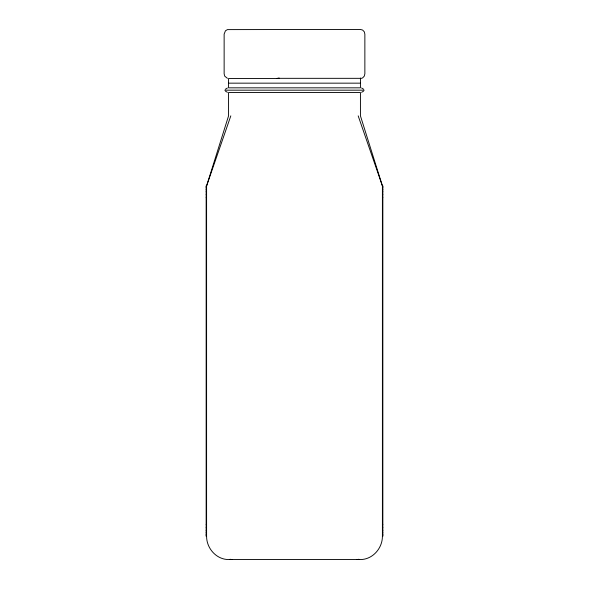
<?xml version="1.0" encoding="UTF-8"?>
<svg xmlns="http://www.w3.org/2000/svg" width="589" height="589" viewBox="0 0 589 589"><rect width="100%" height="100%" fill="white"/><g stroke="black" fill="none" stroke-linecap="round" stroke-linejoin="round"><path stroke-width="0.88" d="M382.408 536.196C382.541 548.175 372.712 559.535 360.431 559.55L228.569 559.55C216.288 559.535 206.459 548.175 206.592 536.196L206.592 185.91L228.569 115.856L228.569 92.502L360.431 92.502L360.431 115.856L382.408 185.91L382.408 536.196L382.85 536.196L382.85 185.91L382.408 185.91L358.186 115.856M230.814 115.856L206.592 185.91L206.15 185.91L206.15 536.196L206.592 536.196M225.432 89.197L227.42 87.989M363.568 91.133L361.58 92.34M279.142 78.02L277.434 78.492L228.569 78.492L228.569 87.835L360.431 87.835L360.431 78.065M357.133 559.55L358.937 559.285M277.139 78.33L361.58 78.33L362.647 77.866L364.274 76.158L364.863 73.816L364.863 34.118L364.274 31.784L362.647 30.076L360.431 29.45L227.42 29.612L225.432 30.819L224.137 34.118L224.137 73.816L224.726 76.158L227.42 78.33M228.569 83.159L360.431 83.159M224.726 90.169L364.274 90.169M206.15 186.308L206.592 186.308M382.408 186.308L382.85 186.308M206.15 187.479L206.592 187.479M382.408 187.479L382.85 187.479M206.15 189.334L206.592 189.334M382.408 189.334L382.85 189.334M206.15 191.749L206.592 191.749M382.408 191.749L382.85 191.749M206.15 194.569L206.592 194.569M382.408 194.569L382.85 194.569M206.15 197.587L206.592 197.587M382.408 197.587L382.85 197.587M206.15 524.519L206.592 524.519M382.408 524.519L382.85 524.519M206.15 527.545L206.592 527.545M382.408 527.545L382.85 527.545M206.15 530.358L206.592 530.358M382.408 530.358L382.85 530.358M206.15 532.78L206.592 532.78M382.408 532.78L382.85 532.78M206.15 534.635L206.592 534.635M382.408 534.635L382.85 534.635M206.15 535.799L206.592 535.799M382.408 535.799L382.85 535.799M230.063 559.285L231.867 559.55M361.58 87.989L363.568 89.197M227.42 92.34L225.432 91.133"/></g></svg>
